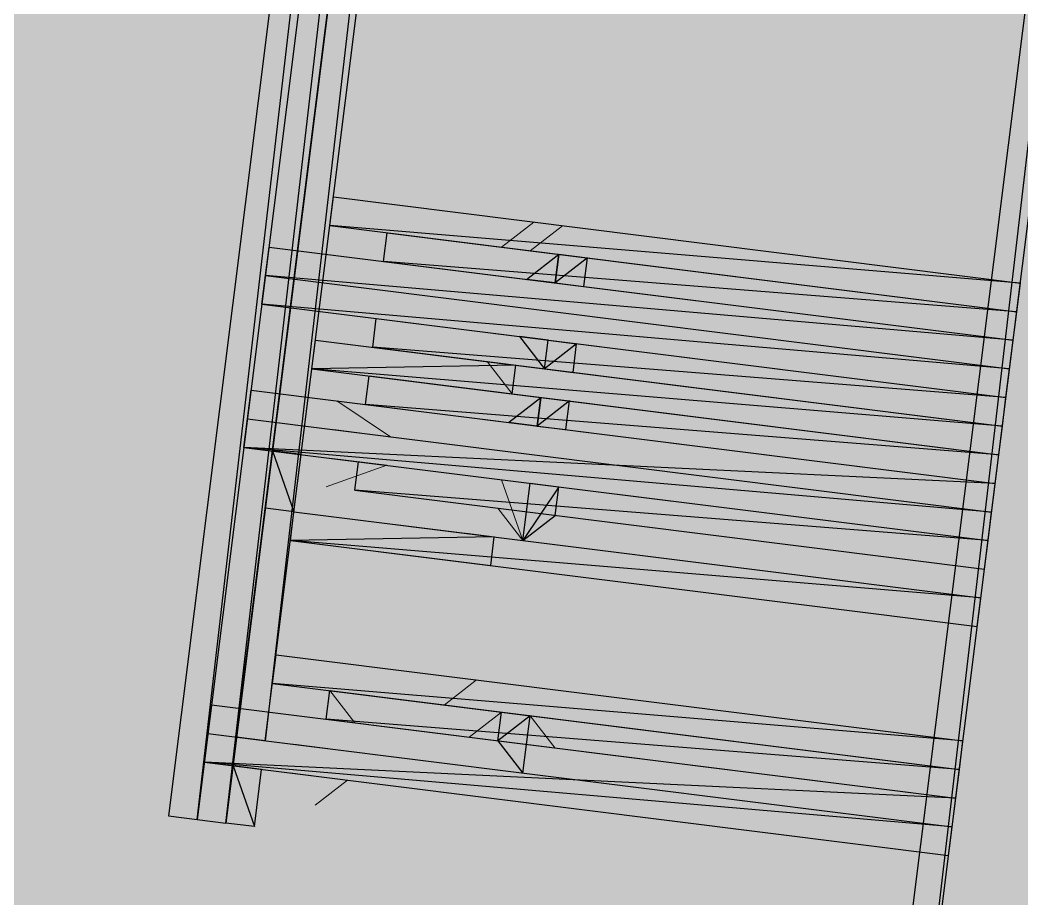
# Model space of a CAD drawing. Header units: metres. Extents: x -4 to 509425, y 7549 to 4732445.
# Drawn here: x 475991.0145 to 475991.3086, y 4719728.6574 to 4719728.9154 of the extents above; entities that cross this region are included whole.
import ezdxf

# ---------------------------------------------------------------- set-up
doc = ezdxf.new("R2010")
doc.units = ezdxf.units.M
doc.header["$LTSCALE"] = 0.01
doc.header["$MEASUREMENT"] = 0
doc.layers.get('0').update_dxf_attribs({"lineweight": 0})
doc.layers.add('_SUBESTACIÓN', color=1, linetype='Continuous')
doc.layers.add('SUBESTACION LA VID', color=253, linetype='Continuous')

# ---------------------------------------------------------------- blocks, each defined once
blk = doc.blocks.new('A$Cfff6051d')
at = {"layer": 'SUBESTACION LA VID', "transparency": 33554687}
h = blk.add_hatch(color=256, dxfattribs=at)
h.dxf.hatch_style = 2
edge = h.paths.add_edge_path()
edge.add_spline(control_points=[(475991.07806, 4719728.70489), (475991.07806, 4719728.70489), (475991.08646, 4719728.70384), (475991.08646, 4719728.70384), (475991.08646, 4719728.70384), (475991.18864, 4719729.58693), (475991.18864, 4719729.58693), (475991.18864, 4719729.58693), (475991.07806, 4719728.70489), (475991.07806, 4719728.70489)], knot_values=[0, 0, 0, 0, 1, 1, 1, 2, 2, 2, 3, 3, 3, 3], degree=3, periodic=0)
edge = h.paths.add_edge_path()
edge.add_spline(control_points=[(475991.08646, 4719728.70384), (475991.08646, 4719728.70384), (475991.18864, 4719729.58693), (475991.18864, 4719729.58693), (475991.18864, 4719729.58693), (475991.19704, 4719729.58588), (475991.19704, 4719729.58588), (475991.19704, 4719729.58588), (475991.08646, 4719728.70384), (475991.08646, 4719728.70384)], knot_values=[0, 0, 0, 0, 1, 1, 1, 2, 2, 2, 3, 3, 3, 3], degree=3, periodic=0)
h = blk.add_hatch(color=256, dxfattribs=at)
h.dxf.hatch_style = 2
edge = h.paths.add_edge_path()
edge.add_spline(control_points=[(475991.17919, 4719729.57958), (475991.17919, 4719729.57958), (475991.17079, 4719729.58063), (475991.17079, 4719729.58063), (475991.17079, 4719729.58063), (475991.0665, 4719728.68075), (475991.0665, 4719728.68075), (475991.0665, 4719728.68075), (475991.17919, 4719729.57958), (475991.17919, 4719729.57958)], knot_values=[0, 0, 0, 0, 1, 1, 1, 2, 2, 2, 3, 3, 3, 3], degree=3, periodic=0)
edge = h.paths.add_edge_path()
edge.add_spline(control_points=[(475991.17079, 4719729.58063), (475991.17079, 4719729.58063), (475991.0665, 4719728.68075), (475991.0665, 4719728.68075), (475991.0665, 4719728.68075), (475991.0581, 4719728.6818), (475991.0581, 4719728.6818), (475991.0581, 4719728.6818), (475991.17079, 4719729.58063), (475991.17079, 4719729.58063)], knot_values=[0, 0, 0, 0, 1, 1, 1, 2, 2, 2, 3, 3, 3, 3], degree=3, periodic=0)
h = blk.add_hatch(color=256, dxfattribs=at)
h.dxf.hatch_style = 2
edge = h.paths.add_edge_path()
edge.add_spline(control_points=[(475991.18759, 4719729.57853), (475991.18759, 4719729.57853), (475991.17919, 4719729.57958), (475991.17919, 4719729.57958), (475991.17919, 4719729.57958), (475991.0749, 4719728.67969), (475991.0749, 4719728.67969), (475991.0749, 4719728.67969), (475991.18759, 4719729.57853), (475991.18759, 4719729.57853)], knot_values=[0, 0, 0, 0, 1, 1, 1, 2, 2, 2, 3, 3, 3, 3], degree=3, periodic=0)
edge = h.paths.add_edge_path()
edge.add_spline(control_points=[(475991.17919, 4719729.57958), (475991.17919, 4719729.57958), (475991.0749, 4719728.67969), (475991.0749, 4719728.67969), (475991.0749, 4719728.67969), (475991.0665, 4719728.68075), (475991.0665, 4719728.68075), (475991.0665, 4719728.68075), (475991.17919, 4719729.57958), (475991.17919, 4719729.57958)], knot_values=[0, 0, 0, 0, 1, 1, 1, 2, 2, 2, 3, 3, 3, 3], degree=3, periodic=0)
h = blk.add_hatch(color=256, dxfattribs=at)
h.dxf.hatch_style = 2
edge = h.paths.add_edge_path()
edge.add_spline(control_points=[(475991.26177, 4719728.53681), (475991.26177, 4719728.53681), (475991.27017, 4719728.53576), (475991.27017, 4719728.53576), (475991.27017, 4719728.53576), (475991.39025, 4719729.56165), (475991.39025, 4719729.56165), (475991.39025, 4719729.56165), (475991.26177, 4719728.53681), (475991.26177, 4719728.53681)], knot_values=[0, 0, 0, 0, 1, 1, 1, 2, 2, 2, 3, 3, 3, 3], degree=3, periodic=0)
edge = h.paths.add_edge_path()
edge.add_spline(control_points=[(475991.27017, 4719728.53576), (475991.27017, 4719728.53576), (475991.39025, 4719729.56165), (475991.39025, 4719729.56165), (475991.39025, 4719729.56165), (475991.39865, 4719729.5606), (475991.39865, 4719729.5606), (475991.39865, 4719729.5606), (475991.27017, 4719728.53576), (475991.27017, 4719728.53576)], knot_values=[0, 0, 0, 0, 1, 1, 1, 2, 2, 2, 3, 3, 3, 3], degree=3, periodic=0)
h = blk.add_hatch(color=256, dxfattribs=at)
h.dxf.hatch_style = 2
edge = h.paths.add_edge_path()
edge.add_spline(control_points=[(475991.10647, 4719728.86345), (475991.10647, 4719728.86345), (475991.10542, 4719728.85505), (475991.10542, 4719728.85505), (475991.10542, 4719728.85505), (475991.30808, 4719728.83817), (475991.30808, 4719728.83817), (475991.30808, 4719728.83817), (475991.10647, 4719728.86345), (475991.10647, 4719728.86345)], knot_values=[0, 0, 0, 0, 1, 1, 1, 2, 2, 2, 3, 3, 3, 3], degree=3, periodic=0)
edge = h.paths.add_edge_path()
edge.add_spline(control_points=[(475991.10542, 4719728.85505), (475991.10542, 4719728.85505), (475991.30808, 4719728.83817), (475991.30808, 4719728.83817), (475991.30808, 4719728.83817), (475991.30703, 4719728.82977), (475991.30703, 4719728.82977), (475991.30703, 4719728.82977), (475991.10542, 4719728.85505), (475991.10542, 4719728.85505)], knot_values=[0, 0, 0, 0, 1, 1, 1, 2, 2, 2, 3, 3, 3, 3], degree=3, periodic=0)
h = blk.add_hatch(color=256, dxfattribs=at)
h.dxf.hatch_style = 2
edge = h.paths.add_edge_path()
edge.add_spline(control_points=[(475991.12222, 4719728.85294), (475991.12222, 4719728.85294), (475991.12117, 4719728.84454), (475991.12117, 4719728.84454), (475991.12117, 4719728.84454), (475991.30703, 4719728.82977), (475991.30703, 4719728.82977), (475991.30703, 4719728.82977), (475991.12222, 4719728.85294), (475991.12222, 4719728.85294)], knot_values=[0, 0, 0, 0, 1, 1, 1, 2, 2, 2, 3, 3, 3, 3], degree=3, periodic=0)
edge = h.paths.add_edge_path()
edge.add_spline(control_points=[(475991.12117, 4719728.84454), (475991.12117, 4719728.84454), (475991.30703, 4719728.82977), (475991.30703, 4719728.82977), (475991.30703, 4719728.82977), (475991.30597, 4719728.82137), (475991.30597, 4719728.82137), (475991.30597, 4719728.82137), (475991.12117, 4719728.84454), (475991.12117, 4719728.84454)], knot_values=[0, 0, 0, 0, 1, 1, 1, 2, 2, 2, 3, 3, 3, 3], degree=3, periodic=0)
h = blk.add_hatch(color=256, dxfattribs=at)
h.dxf.hatch_style = 2
edge = h.paths.add_edge_path()
edge.add_spline(control_points=[(475991.08757, 4719728.84875), (475991.08757, 4719728.84875), (475991.08651, 4719728.84035), (475991.08651, 4719728.84035), (475991.08651, 4719728.84035), (475991.30597, 4719728.82137), (475991.30597, 4719728.82137), (475991.30597, 4719728.82137), (475991.08757, 4719728.84875), (475991.08757, 4719728.84875)], knot_values=[0, 0, 0, 0, 1, 1, 1, 2, 2, 2, 3, 3, 3, 3], degree=3, periodic=0)
edge = h.paths.add_edge_path()
edge.add_spline(control_points=[(475991.08651, 4719728.84035), (475991.08651, 4719728.84035), (475991.30597, 4719728.82137), (475991.30597, 4719728.82137), (475991.30597, 4719728.82137), (475991.30492, 4719728.81297), (475991.30492, 4719728.81297), (475991.30492, 4719728.81297), (475991.08651, 4719728.84035), (475991.08651, 4719728.84035)], knot_values=[0, 0, 0, 0, 1, 1, 1, 2, 2, 2, 3, 3, 3, 3], degree=3, periodic=0)
h = blk.add_hatch(color=256, dxfattribs=at)
h.dxf.hatch_style = 2
h.paths.add_polyline_path([(475991.17262, 4719728.84662), (475991.17157, 4719728.83822), (475991.16317, 4719728.83927)])
h = blk.add_hatch(color=256, dxfattribs=at)
h.dxf.hatch_style = 2
edge = h.paths.add_edge_path()
edge.add_spline(control_points=[(475991.08651, 4719728.84035), (475991.08651, 4719728.84035), (475991.08546, 4719728.83195), (475991.08546, 4719728.83195), (475991.08546, 4719728.83195), (475991.30492, 4719728.81297), (475991.30492, 4719728.81297), (475991.30492, 4719728.81297), (475991.08651, 4719728.84035), (475991.08651, 4719728.84035)], knot_values=[0, 0, 0, 0, 1, 1, 1, 2, 2, 2, 3, 3, 3, 3], degree=3, periodic=0)
edge = h.paths.add_edge_path()
edge.add_spline(control_points=[(475991.08546, 4719728.83195), (475991.08546, 4719728.83195), (475991.30492, 4719728.81297), (475991.30492, 4719728.81297), (475991.30492, 4719728.81297), (475991.30387, 4719728.80457), (475991.30387, 4719728.80457), (475991.30387, 4719728.80457), (475991.08546, 4719728.83195), (475991.08546, 4719728.83195)], knot_values=[0, 0, 0, 0, 1, 1, 1, 2, 2, 2, 3, 3, 3, 3], degree=3, periodic=0)
h = blk.add_hatch(color=256, dxfattribs=at)
h.dxf.hatch_style = 2
edge = h.paths.add_edge_path()
edge.add_spline(control_points=[(475991.11906, 4719728.82774), (475991.11906, 4719728.82774), (475991.11801, 4719728.81934), (475991.11801, 4719728.81934), (475991.11801, 4719728.81934), (475991.30387, 4719728.80457), (475991.30387, 4719728.80457), (475991.30387, 4719728.80457), (475991.11906, 4719728.82774), (475991.11906, 4719728.82774)], knot_values=[0, 0, 0, 0, 1, 1, 1, 2, 2, 2, 3, 3, 3, 3], degree=3, periodic=0)
edge = h.paths.add_edge_path()
edge.add_spline(control_points=[(475991.11801, 4719728.81934), (475991.11801, 4719728.81934), (475991.30387, 4719728.80457), (475991.30387, 4719728.80457), (475991.30387, 4719728.80457), (475991.30282, 4719728.79617), (475991.30282, 4719728.79617), (475991.30282, 4719728.79617), (475991.11801, 4719728.81934), (475991.11801, 4719728.81934)], knot_values=[0, 0, 0, 0, 1, 1, 1, 2, 2, 2, 3, 3, 3, 3], degree=3, periodic=0)
h = blk.add_hatch(color=256, dxfattribs=at)
h.dxf.hatch_style = 2
edge = h.paths.add_edge_path()
edge.add_spline(control_points=[(475991.10121, 4719728.82145), (475991.10121, 4719728.82145), (475991.10015, 4719728.81305), (475991.10015, 4719728.81305), (475991.10015, 4719728.81305), (475991.30282, 4719728.79617), (475991.30282, 4719728.79617), (475991.30282, 4719728.79617), (475991.10121, 4719728.82145), (475991.10121, 4719728.82145)], knot_values=[0, 0, 0, 0, 1, 1, 1, 2, 2, 2, 3, 3, 3, 3], degree=3, periodic=0)
edge = h.paths.add_edge_path()
edge.add_spline(control_points=[(475991.10015, 4719728.81305), (475991.10015, 4719728.81305), (475991.30282, 4719728.79617), (475991.30282, 4719728.79617), (475991.30282, 4719728.79617), (475991.30176, 4719728.78777), (475991.30176, 4719728.78777), (475991.30176, 4719728.78777), (475991.10015, 4719728.81305), (475991.10015, 4719728.81305)], knot_values=[0, 0, 0, 0, 1, 1, 1, 2, 2, 2, 3, 3, 3, 3], degree=3, periodic=0)
h = blk.add_hatch(color=256, dxfattribs=at)
h.dxf.hatch_style = 2
edge = h.paths.add_edge_path()
edge.add_spline(control_points=[(475991.11695, 4719728.81094), (475991.11695, 4719728.81094), (475991.1159, 4719728.80254), (475991.1159, 4719728.80254), (475991.1159, 4719728.80254), (475991.30176, 4719728.78777), (475991.30176, 4719728.78777), (475991.30176, 4719728.78777), (475991.11695, 4719728.81094), (475991.11695, 4719728.81094)], knot_values=[0, 0, 0, 0, 1, 1, 1, 2, 2, 2, 3, 3, 3, 3], degree=3, periodic=0)
edge = h.paths.add_edge_path()
edge.add_spline(control_points=[(475991.1159, 4719728.80254), (475991.1159, 4719728.80254), (475991.30176, 4719728.78777), (475991.30176, 4719728.78777), (475991.30176, 4719728.78777), (475991.30071, 4719728.77937), (475991.30071, 4719728.77937), (475991.30071, 4719728.77937), (475991.1159, 4719728.80254), (475991.1159, 4719728.80254)], knot_values=[0, 0, 0, 0, 1, 1, 1, 2, 2, 2, 3, 3, 3, 3], degree=3, periodic=0)
h = blk.add_hatch(color=256, dxfattribs=at)
h.dxf.hatch_style = 2
edge = h.paths.add_edge_path()
edge.add_spline(control_points=[(475991.0823, 4719728.80675), (475991.0823, 4719728.80675), (475991.08019, 4719728.78995), (475991.08019, 4719728.78995), (475991.08019, 4719728.78995), (475991.30071, 4719728.77937), (475991.30071, 4719728.77937), (475991.30071, 4719728.77937), (475991.0823, 4719728.80675), (475991.0823, 4719728.80675)], knot_values=[0, 0, 0, 0, 1, 1, 1, 2, 2, 2, 3, 3, 3, 3], degree=3, periodic=0)
edge = h.paths.add_edge_path()
edge.add_spline(control_points=[(475991.08019, 4719728.78995), (475991.08019, 4719728.78995), (475991.30071, 4719728.77937), (475991.30071, 4719728.77937), (475991.30071, 4719728.77937), (475991.2986, 4719728.76257), (475991.2986, 4719728.76257), (475991.2986, 4719728.76257), (475991.08019, 4719728.78995), (475991.08019, 4719728.78995)], knot_values=[0, 0, 0, 0, 1, 1, 1, 2, 2, 2, 3, 3, 3, 3], degree=3, periodic=0)
h = blk.add_hatch(color=256, dxfattribs=at)
h.dxf.hatch_style = 2
h.paths.add_polyline_path([(475991.16735, 4719728.80462), (475991.1663, 4719728.79622), (475991.1579, 4719728.79727)])
h = blk.add_hatch(color=256, dxfattribs=at)
h.dxf.hatch_style = 2
edge = h.paths.add_edge_path()
edge.add_spline(control_points=[(475991.08125, 4719728.79835), (475991.08125, 4719728.79835), (475991.08019, 4719728.78995), (475991.08019, 4719728.78995), (475991.08019, 4719728.78995), (475991.29966, 4719728.77097), (475991.29966, 4719728.77097), (475991.29966, 4719728.77097), (475991.08125, 4719728.79835), (475991.08125, 4719728.79835)], knot_values=[0, 0, 0, 0, 1, 1, 1, 2, 2, 2, 3, 3, 3, 3], degree=3, periodic=0)
edge = h.paths.add_edge_path()
edge.add_spline(control_points=[(475991.08019, 4719728.78995), (475991.08019, 4719728.78995), (475991.29966, 4719728.77097), (475991.29966, 4719728.77097), (475991.29966, 4719728.77097), (475991.2986, 4719728.76257), (475991.2986, 4719728.76257), (475991.2986, 4719728.76257), (475991.08019, 4719728.78995), (475991.08019, 4719728.78995)], knot_values=[0, 0, 0, 0, 1, 1, 1, 2, 2, 2, 3, 3, 3, 3], degree=3, periodic=0)
h = blk.add_hatch(color=256, dxfattribs=at)
h.dxf.hatch_style = 2
edge = h.paths.add_edge_path()
edge.add_spline(control_points=[(475991.11379, 4719728.78574), (475991.11379, 4719728.78574), (475991.11274, 4719728.77734), (475991.11274, 4719728.77734), (475991.11274, 4719728.77734), (475991.2986, 4719728.76257), (475991.2986, 4719728.76257), (475991.2986, 4719728.76257), (475991.11379, 4719728.78574), (475991.11379, 4719728.78574)], knot_values=[0, 0, 0, 0, 1, 1, 1, 2, 2, 2, 3, 3, 3, 3], degree=3, periodic=0)
edge = h.paths.add_edge_path()
edge.add_spline(control_points=[(475991.11274, 4719728.77734), (475991.11274, 4719728.77734), (475991.2986, 4719728.76257), (475991.2986, 4719728.76257), (475991.2986, 4719728.76257), (475991.29755, 4719728.75417), (475991.29755, 4719728.75417), (475991.29755, 4719728.75417), (475991.11274, 4719728.77734), (475991.11274, 4719728.77734)], knot_values=[0, 0, 0, 0, 1, 1, 1, 2, 2, 2, 3, 3, 3, 3], degree=3, periodic=0)
h = blk.add_hatch(color=256, dxfattribs=at)
h.dxf.hatch_style = 2
edge = h.paths.add_edge_path()
edge.add_spline(control_points=[(475991.09489, 4719728.77104), (475991.09489, 4719728.77104), (475991.09384, 4719728.76264), (475991.09384, 4719728.76264), (475991.09384, 4719728.76264), (475991.2965, 4719728.74577), (475991.2965, 4719728.74577), (475991.2965, 4719728.74577), (475991.09489, 4719728.77104), (475991.09489, 4719728.77104)], knot_values=[0, 0, 0, 0, 1, 1, 1, 2, 2, 2, 3, 3, 3, 3], degree=3, periodic=0)
edge = h.paths.add_edge_path()
edge.add_spline(control_points=[(475991.09384, 4719728.76264), (475991.09384, 4719728.76264), (475991.2965, 4719728.74577), (475991.2965, 4719728.74577), (475991.2965, 4719728.74577), (475991.29544, 4719728.73737), (475991.29544, 4719728.73737), (475991.29544, 4719728.73737), (475991.09384, 4719728.76264), (475991.09384, 4719728.76264)], knot_values=[0, 0, 0, 0, 1, 1, 1, 2, 2, 2, 3, 3, 3, 3], degree=3, periodic=0)
h = blk.add_hatch(color=256, dxfattribs=at)
h.dxf.hatch_style = 2
edge = h.paths.add_edge_path()
edge.add_spline(control_points=[(475991.08962, 4719728.72904), (475991.08962, 4719728.72904), (475991.08857, 4719728.72064), (475991.08857, 4719728.72064), (475991.08857, 4719728.72064), (475991.29123, 4719728.70377), (475991.29123, 4719728.70377), (475991.29123, 4719728.70377), (475991.08962, 4719728.72904), (475991.08962, 4719728.72904)], knot_values=[0, 0, 0, 0, 1, 1, 1, 2, 2, 2, 3, 3, 3, 3], degree=3, periodic=0)
edge = h.paths.add_edge_path()
edge.add_spline(control_points=[(475991.08857, 4719728.72064), (475991.08857, 4719728.72064), (475991.29123, 4719728.70377), (475991.29123, 4719728.70377), (475991.29123, 4719728.70377), (475991.29018, 4719728.69537), (475991.29018, 4719728.69537), (475991.29018, 4719728.69537), (475991.08857, 4719728.72064), (475991.08857, 4719728.72064)], knot_values=[0, 0, 0, 0, 1, 1, 1, 2, 2, 2, 3, 3, 3, 3], degree=3, periodic=0)
h = blk.add_hatch(color=256, dxfattribs=at)
h.dxf.hatch_style = 2
edge = h.paths.add_edge_path()
edge.add_spline(control_points=[(475991.10537, 4719728.71854), (475991.10537, 4719728.71854), (475991.10432, 4719728.71014), (475991.10432, 4719728.71014), (475991.10432, 4719728.71014), (475991.29018, 4719728.69537), (475991.29018, 4719728.69537), (475991.29018, 4719728.69537), (475991.10537, 4719728.71854), (475991.10537, 4719728.71854)], knot_values=[0, 0, 0, 0, 1, 1, 1, 2, 2, 2, 3, 3, 3, 3], degree=3, periodic=0)
edge = h.paths.add_edge_path()
edge.add_spline(control_points=[(475991.10432, 4719728.71014), (475991.10432, 4719728.71014), (475991.29018, 4719728.69537), (475991.29018, 4719728.69537), (475991.29018, 4719728.69537), (475991.28912, 4719728.68697), (475991.28912, 4719728.68697), (475991.28912, 4719728.68697), (475991.10432, 4719728.71014), (475991.10432, 4719728.71014)], knot_values=[0, 0, 0, 0, 1, 1, 1, 2, 2, 2, 3, 3, 3, 3], degree=3, periodic=0)
h = blk.add_hatch(color=256, dxfattribs=at)
h.dxf.hatch_style = 2
edge = h.paths.add_edge_path()
edge.add_spline(control_points=[(475991.07072, 4719728.71435), (475991.07072, 4719728.71435), (475991.06861, 4719728.69755), (475991.06861, 4719728.69755), (475991.06861, 4719728.69755), (475991.28912, 4719728.68697), (475991.28912, 4719728.68697), (475991.28912, 4719728.68697), (475991.07072, 4719728.71435), (475991.07072, 4719728.71435)], knot_values=[0, 0, 0, 0, 1, 1, 1, 2, 2, 2, 3, 3, 3, 3], degree=3, periodic=0)
edge = h.paths.add_edge_path()
edge.add_spline(control_points=[(475991.06861, 4719728.69755), (475991.06861, 4719728.69755), (475991.28912, 4719728.68697), (475991.28912, 4719728.68697), (475991.28912, 4719728.68697), (475991.28702, 4719728.67017), (475991.28702, 4719728.67017), (475991.28702, 4719728.67017), (475991.06861, 4719728.69755), (475991.06861, 4719728.69755)], knot_values=[0, 0, 0, 0, 1, 1, 1, 2, 2, 2, 3, 3, 3, 3], degree=3, periodic=0)
h = blk.add_hatch(color=256, dxfattribs=at)
h.dxf.hatch_style = 2
edge = h.paths.add_edge_path()
edge.add_spline(control_points=[(475991.06966, 4719728.70595), (475991.06966, 4719728.70595), (475991.06861, 4719728.69755), (475991.06861, 4719728.69755), (475991.06861, 4719728.69755), (475991.28807, 4719728.67857), (475991.28807, 4719728.67857), (475991.28807, 4719728.67857), (475991.06966, 4719728.70595), (475991.06966, 4719728.70595)], knot_values=[0, 0, 0, 0, 1, 1, 1, 2, 2, 2, 3, 3, 3, 3], degree=3, periodic=0)
edge = h.paths.add_edge_path()
edge.add_spline(control_points=[(475991.06861, 4719728.69755), (475991.06861, 4719728.69755), (475991.28807, 4719728.67857), (475991.28807, 4719728.67857), (475991.28807, 4719728.67857), (475991.28702, 4719728.67017), (475991.28702, 4719728.67017), (475991.28702, 4719728.67017), (475991.06861, 4719728.69755), (475991.06861, 4719728.69755)], knot_values=[0, 0, 0, 0, 1, 1, 1, 2, 2, 2, 3, 3, 3, 3], degree=3, periodic=0)
at = {"layer": 'SUBESTACION LA VID', "lineweight": 0}
for p, q in [((475991.16527, 4719728.85608), (475991.15582, 4719728.84873)), ((475991.17367, 4719728.85502), (475991.16422, 4719728.84768)), ((475991.18102, 4719728.84557), (475991.17997, 4719728.83717)), ((475991.12851, 4719728.83509), (475991.11171, 4719728.83719)), ((475991.12746, 4719728.82669), (475991.11066, 4719728.82879)), ((475991.17786, 4719728.82037), (475991.17681, 4719728.81197)), ((475991.15161, 4719728.81513), (475991.15895, 4719728.80567)), ((475991.16001, 4719728.81407), (475991.15895, 4719728.80567)), ((475991.16001, 4719728.81407), (475991.16841, 4719728.81302)), ((475991.1579, 4719728.79727), (475991.16735, 4719728.80462)), ((475991.17575, 4719728.80357), (475991.1747, 4719728.79517)), ((475991.1243, 4719728.80149), (475991.1159, 4719728.80254)), ((475991.11274, 4719728.77734), (475991.11379, 4719728.78574)), ((475991.17154, 4719728.76997), (475991.17259, 4719728.77837)), ((475991.14529, 4719728.76472), (475991.15369, 4719728.76367)), ((475991.14842, 4719728.72167), (475991.13897, 4719728.71432)), ((475991.17152, 4719728.70171), (475991.16417, 4719728.71116)), ((475991.09486, 4719728.70279), (475991.11166, 4719728.70068))]:
    blk.add_line(p, q, dxfattribs=at)
at = {"layer": 'SUBESTACION LA VID'}
for points in [[(475991.17262, 4719728.84662), (475991.17157, 4719728.83822), (475991.16317, 4719728.83927)], [(475991.16735, 4719728.80462), (475991.1663, 4719728.79622), (475991.1579, 4719728.79727)]]:
    blk.add_lwpolyline(points, close=True, dxfattribs=at)
at = {"layer": 'SUBESTACION LA VID', "lineweight": 0}
for points in [[(475991.17262, 4719728.84662), (475991.17157, 4719728.83822), (475991.16317, 4719728.83927)], [(475991.16735, 4719728.80462), (475991.1663, 4719728.79622), (475991.1579, 4719728.79727)]]:
    blk.add_lwpolyline(points, close=True, dxfattribs=at)
for points in [[(475991.10645, 4719728.79519), (475991.12325, 4719728.79308), (475991.1075, 4719728.80359)], [(475991.10539, 4719728.78679), (475991.12219, 4719728.78468), (475991.10434, 4719728.77839)], [(475991.15474, 4719728.77207), (475991.16209, 4719728.76262), (475991.15579, 4719728.78047)], [(475991.09592, 4719728.71119), (475991.11272, 4719728.70908), (475991.10537, 4719728.71854)], [(475991.14737, 4719728.71327), (475991.15577, 4719728.71222), (475991.14632, 4719728.70487)], [(475991.11061, 4719728.69228), (475991.09381, 4719728.69439), (475991.11061, 4719728.69228), (475991.10116, 4719728.68493)]]:
    blk.add_lwpolyline(points, dxfattribs=at)
at = {"layer": 'SUBESTACION LA VID'}
for points in [[(475991.07806, 4719728.70489), (475991.07806, 4719728.70489), (475991.08646, 4719728.70384), (475991.08646, 4719728.70384), (475991.08646, 4719728.70384), (475991.18864, 4719729.58693), (475991.18864, 4719729.58693), (475991.18864, 4719729.58693), (475991.07806, 4719728.70489), (475991.07806, 4719728.70489)], [(475991.08646, 4719728.70384), (475991.08646, 4719728.70384), (475991.18864, 4719729.58693), (475991.18864, 4719729.58693), (475991.18864, 4719729.58693), (475991.19704, 4719729.58588), (475991.19704, 4719729.58588), (475991.19704, 4719729.58588), (475991.08646, 4719728.70384), (475991.08646, 4719728.70384)], [(475991.17079, 4719729.58063), (475991.17079, 4719729.58063), (475991.0665, 4719728.68075), (475991.0665, 4719728.68075), (475991.0665, 4719728.68075), (475991.0581, 4719728.6818), (475991.0581, 4719728.6818), (475991.0581, 4719728.6818), (475991.17079, 4719729.58063), (475991.17079, 4719729.58063)], [(475991.17919, 4719729.57958), (475991.17919, 4719729.57958), (475991.17079, 4719729.58063), (475991.17079, 4719729.58063), (475991.17079, 4719729.58063), (475991.0665, 4719728.68075), (475991.0665, 4719728.68075), (475991.0665, 4719728.68075), (475991.17919, 4719729.57958), (475991.17919, 4719729.57958)], [(475991.17919, 4719729.57958), (475991.17919, 4719729.57958), (475991.0749, 4719728.67969), (475991.0749, 4719728.67969), (475991.0749, 4719728.67969), (475991.0665, 4719728.68075), (475991.0665, 4719728.68075), (475991.0665, 4719728.68075), (475991.17919, 4719729.57958), (475991.17919, 4719729.57958)], [(475991.18759, 4719729.57853), (475991.18759, 4719729.57853), (475991.17919, 4719729.57958), (475991.17919, 4719729.57958), (475991.17919, 4719729.57958), (475991.0749, 4719728.67969), (475991.0749, 4719728.67969), (475991.0749, 4719728.67969), (475991.18759, 4719729.57853), (475991.18759, 4719729.57853)], [(475991.26177, 4719728.53681), (475991.26177, 4719728.53681), (475991.27017, 4719728.53576), (475991.27017, 4719728.53576), (475991.27017, 4719728.53576), (475991.39025, 4719729.56165), (475991.39025, 4719729.56165), (475991.39025, 4719729.56165), (475991.26177, 4719728.53681), (475991.26177, 4719728.53681)], [(475991.27017, 4719728.53576), (475991.27017, 4719728.53576), (475991.39025, 4719729.56165), (475991.39025, 4719729.56165), (475991.39025, 4719729.56165), (475991.39865, 4719729.5606), (475991.39865, 4719729.5606), (475991.39865, 4719729.5606), (475991.27017, 4719728.53576), (475991.27017, 4719728.53576)], [(475991.10647, 4719728.86345), (475991.10647, 4719728.86345), (475991.10542, 4719728.85505), (475991.10542, 4719728.85505), (475991.10542, 4719728.85505), (475991.30808, 4719728.83817), (475991.30808, 4719728.83817), (475991.30808, 4719728.83817), (475991.10647, 4719728.86345), (475991.10647, 4719728.86345)], [(475991.10542, 4719728.85505), (475991.10542, 4719728.85505), (475991.30808, 4719728.83817), (475991.30808, 4719728.83817), (475991.30808, 4719728.83817), (475991.30703, 4719728.82977), (475991.30703, 4719728.82977), (475991.30703, 4719728.82977), (475991.10542, 4719728.85505), (475991.10542, 4719728.85505)], [(475991.12222, 4719728.85294), (475991.12222, 4719728.85294), (475991.12117, 4719728.84454), (475991.12117, 4719728.84454), (475991.12117, 4719728.84454), (475991.30703, 4719728.82977), (475991.30703, 4719728.82977), (475991.30703, 4719728.82977), (475991.12222, 4719728.85294), (475991.12222, 4719728.85294)], [(475991.08757, 4719728.84875), (475991.08757, 4719728.84875), (475991.08651, 4719728.84035), (475991.08651, 4719728.84035), (475991.08651, 4719728.84035), (475991.30597, 4719728.82137), (475991.30597, 4719728.82137), (475991.30597, 4719728.82137), (475991.08757, 4719728.84875), (475991.08757, 4719728.84875)], [(475991.12117, 4719728.84454), (475991.12117, 4719728.84454), (475991.30703, 4719728.82977), (475991.30703, 4719728.82977), (475991.30703, 4719728.82977), (475991.30597, 4719728.82137), (475991.30597, 4719728.82137), (475991.30597, 4719728.82137), (475991.12117, 4719728.84454), (475991.12117, 4719728.84454)], [(475991.17262, 4719728.84662), (475991.17262, 4719728.84662), (475991.17157, 4719728.83822), (475991.17157, 4719728.83822), (475991.17157, 4719728.83822), (475991.18102, 4719728.84557), (475991.18102, 4719728.84557), (475991.18102, 4719728.84557), (475991.17262, 4719728.84662), (475991.17262, 4719728.84662)], [(475991.17157, 4719728.83822), (475991.17157, 4719728.83822), (475991.18102, 4719728.84557), (475991.18102, 4719728.84557), (475991.18102, 4719728.84557), (475991.17997, 4719728.83717), (475991.17997, 4719728.83717), (475991.17997, 4719728.83717), (475991.17157, 4719728.83822), (475991.17157, 4719728.83822)], [(475991.08651, 4719728.84035), (475991.08651, 4719728.84035), (475991.08546, 4719728.83195), (475991.08546, 4719728.83195), (475991.08546, 4719728.83195), (475991.30492, 4719728.81297), (475991.30492, 4719728.81297), (475991.30492, 4719728.81297), (475991.08651, 4719728.84035), (475991.08651, 4719728.84035)], [(475991.08651, 4719728.84035), (475991.08651, 4719728.84035), (475991.30597, 4719728.82137), (475991.30597, 4719728.82137), (475991.30597, 4719728.82137), (475991.30492, 4719728.81297), (475991.30492, 4719728.81297), (475991.30492, 4719728.81297), (475991.08651, 4719728.84035), (475991.08651, 4719728.84035)], [(475991.08546, 4719728.83195), (475991.08546, 4719728.83195), (475991.30492, 4719728.81297), (475991.30492, 4719728.81297), (475991.30492, 4719728.81297), (475991.30387, 4719728.80457), (475991.30387, 4719728.80457), (475991.30387, 4719728.80457), (475991.08546, 4719728.83195), (475991.08546, 4719728.83195)], [(475991.11906, 4719728.82774), (475991.11906, 4719728.82774), (475991.11801, 4719728.81934), (475991.11801, 4719728.81934), (475991.11801, 4719728.81934), (475991.30387, 4719728.80457), (475991.30387, 4719728.80457), (475991.30387, 4719728.80457), (475991.11906, 4719728.82774), (475991.11906, 4719728.82774)], [(475991.10121, 4719728.82145), (475991.10121, 4719728.82145), (475991.10015, 4719728.81305), (475991.10015, 4719728.81305), (475991.10015, 4719728.81305), (475991.30282, 4719728.79617), (475991.30282, 4719728.79617), (475991.30282, 4719728.79617), (475991.10121, 4719728.82145), (475991.10121, 4719728.82145)], [(475991.10121, 4719728.82145), (475991.10121, 4719728.82145), (475991.10015, 4719728.81305), (475991.10015, 4719728.81305), (475991.10015, 4719728.81305), (475991.16001, 4719728.81407), (475991.16001, 4719728.81407), (475991.16001, 4719728.81407), (475991.10121, 4719728.82145), (475991.10121, 4719728.82145)], [(475991.16106, 4719728.82247), (475991.16106, 4719728.82247), (475991.16946, 4719728.82142), (475991.16946, 4719728.82142), (475991.16946, 4719728.82142), (475991.16841, 4719728.81302), (475991.16841, 4719728.81302), (475991.16841, 4719728.81302), (475991.16106, 4719728.82247), (475991.16106, 4719728.82247)], [(475991.16946, 4719728.82142), (475991.16946, 4719728.82142), (475991.16841, 4719728.81302), (475991.16841, 4719728.81302), (475991.16841, 4719728.81302), (475991.17786, 4719728.82037), (475991.17786, 4719728.82037), (475991.17786, 4719728.82037), (475991.16946, 4719728.82142), (475991.16946, 4719728.82142)], [(475991.11801, 4719728.81934), (475991.11801, 4719728.81934), (475991.30387, 4719728.80457), (475991.30387, 4719728.80457), (475991.30387, 4719728.80457), (475991.30282, 4719728.79617), (475991.30282, 4719728.79617), (475991.30282, 4719728.79617), (475991.11801, 4719728.81934), (475991.11801, 4719728.81934)], [(475991.16841, 4719728.81302), (475991.16841, 4719728.81302), (475991.17786, 4719728.82037), (475991.17786, 4719728.82037), (475991.17786, 4719728.82037), (475991.17681, 4719728.81197), (475991.17681, 4719728.81197), (475991.17681, 4719728.81197), (475991.16841, 4719728.81302), (475991.16841, 4719728.81302)], [(475991.10015, 4719728.81305), (475991.10015, 4719728.81305), (475991.16001, 4719728.81407), (475991.16001, 4719728.81407), (475991.16001, 4719728.81407), (475991.15895, 4719728.80567), (475991.15895, 4719728.80567), (475991.15895, 4719728.80567), (475991.10015, 4719728.81305), (475991.10015, 4719728.81305)], [(475991.10015, 4719728.81305), (475991.10015, 4719728.81305), (475991.30282, 4719728.79617), (475991.30282, 4719728.79617), (475991.30282, 4719728.79617), (475991.30176, 4719728.78777), (475991.30176, 4719728.78777), (475991.30176, 4719728.78777), (475991.10015, 4719728.81305), (475991.10015, 4719728.81305)], [(475991.11695, 4719728.81094), (475991.11695, 4719728.81094), (475991.1159, 4719728.80254), (475991.1159, 4719728.80254), (475991.1159, 4719728.80254), (475991.30176, 4719728.78777), (475991.30176, 4719728.78777), (475991.30176, 4719728.78777), (475991.11695, 4719728.81094), (475991.11695, 4719728.81094)], [(475991.0823, 4719728.80675), (475991.0823, 4719728.80675), (475991.08019, 4719728.78995), (475991.08019, 4719728.78995), (475991.08019, 4719728.78995), (475991.30071, 4719728.77937), (475991.30071, 4719728.77937), (475991.30071, 4719728.77937), (475991.0823, 4719728.80675), (475991.0823, 4719728.80675)], [(475991.16735, 4719728.80462), (475991.16735, 4719728.80462), (475991.1663, 4719728.79622), (475991.1663, 4719728.79622), (475991.1663, 4719728.79622), (475991.17575, 4719728.80357), (475991.17575, 4719728.80357), (475991.17575, 4719728.80357), (475991.16735, 4719728.80462), (475991.16735, 4719728.80462)], [(475991.1663, 4719728.79622), (475991.1663, 4719728.79622), (475991.17575, 4719728.80357), (475991.17575, 4719728.80357), (475991.17575, 4719728.80357), (475991.1747, 4719728.79517), (475991.1747, 4719728.79517), (475991.1747, 4719728.79517), (475991.1663, 4719728.79622), (475991.1663, 4719728.79622)], [(475991.1159, 4719728.80254), (475991.1159, 4719728.80254), (475991.30176, 4719728.78777), (475991.30176, 4719728.78777), (475991.30176, 4719728.78777), (475991.30071, 4719728.77937), (475991.30071, 4719728.77937), (475991.30071, 4719728.77937), (475991.1159, 4719728.80254), (475991.1159, 4719728.80254)], [(475991.08125, 4719728.79835), (475991.08125, 4719728.79835), (475991.08019, 4719728.78995), (475991.08019, 4719728.78995), (475991.08019, 4719728.78995), (475991.29966, 4719728.77097), (475991.29966, 4719728.77097), (475991.29966, 4719728.77097), (475991.08125, 4719728.79835), (475991.08125, 4719728.79835)], [(475991.08019, 4719728.78995), (475991.08019, 4719728.78995), (475991.30071, 4719728.77937), (475991.30071, 4719728.77937), (475991.30071, 4719728.77937), (475991.2986, 4719728.76257), (475991.2986, 4719728.76257), (475991.2986, 4719728.76257), (475991.08019, 4719728.78995), (475991.08019, 4719728.78995)], [(475991.08019, 4719728.78995), (475991.08019, 4719728.78995), (475991.29966, 4719728.77097), (475991.29966, 4719728.77097), (475991.29966, 4719728.77097), (475991.2986, 4719728.76257), (475991.2986, 4719728.76257), (475991.2986, 4719728.76257), (475991.08019, 4719728.78995), (475991.08019, 4719728.78995)], [(475991.08649, 4719728.7721), (475991.08649, 4719728.7721), (475991.09489, 4719728.77104), (475991.09489, 4719728.77104), (475991.09489, 4719728.77104), (475991.08859, 4719728.7889), (475991.08859, 4719728.7889), (475991.08859, 4719728.7889), (475991.08649, 4719728.7721), (475991.08649, 4719728.7721)], [(475991.09489, 4719728.77104), (475991.09489, 4719728.77104), (475991.08859, 4719728.7889), (475991.08859, 4719728.7889), (475991.08859, 4719728.7889), (475991.09699, 4719728.78784), (475991.09699, 4719728.78784), (475991.09699, 4719728.78784), (475991.09489, 4719728.77104), (475991.09489, 4719728.77104)], [(475991.11379, 4719728.78574), (475991.11379, 4719728.78574), (475991.11274, 4719728.77734), (475991.11274, 4719728.77734), (475991.11274, 4719728.77734), (475991.2986, 4719728.76257), (475991.2986, 4719728.76257), (475991.2986, 4719728.76257), (475991.11379, 4719728.78574), (475991.11379, 4719728.78574)], [(475991.16419, 4719728.77942), (475991.16419, 4719728.77942), (475991.16209, 4719728.76262), (475991.16209, 4719728.76262), (475991.16209, 4719728.76262), (475991.17259, 4719728.77837), (475991.17259, 4719728.77837), (475991.17259, 4719728.77837), (475991.16419, 4719728.77942), (475991.16419, 4719728.77942)], [(475991.11274, 4719728.77734), (475991.11274, 4719728.77734), (475991.2986, 4719728.76257), (475991.2986, 4719728.76257), (475991.2986, 4719728.76257), (475991.29755, 4719728.75417), (475991.29755, 4719728.75417), (475991.29755, 4719728.75417), (475991.11274, 4719728.77734), (475991.11274, 4719728.77734)], [(475991.16209, 4719728.76262), (475991.16209, 4719728.76262), (475991.17259, 4719728.77837), (475991.17259, 4719728.77837), (475991.17259, 4719728.77837), (475991.17154, 4719728.76997), (475991.17154, 4719728.76997), (475991.17154, 4719728.76997), (475991.16209, 4719728.76262), (475991.16209, 4719728.76262)], [(475991.09489, 4719728.77104), (475991.09489, 4719728.77104), (475991.09384, 4719728.76264), (475991.09384, 4719728.76264), (475991.09384, 4719728.76264), (475991.2965, 4719728.74577), (475991.2965, 4719728.74577), (475991.2965, 4719728.74577), (475991.09489, 4719728.77104), (475991.09489, 4719728.77104)], [(475991.09489, 4719728.77104), (475991.09489, 4719728.77104), (475991.09384, 4719728.76264), (475991.09384, 4719728.76264), (475991.09384, 4719728.76264), (475991.15369, 4719728.76367), (475991.15369, 4719728.76367), (475991.15369, 4719728.76367), (475991.09489, 4719728.77104), (475991.09489, 4719728.77104)], [(475991.09384, 4719728.76264), (475991.09384, 4719728.76264), (475991.15369, 4719728.76367), (475991.15369, 4719728.76367), (475991.15369, 4719728.76367), (475991.15264, 4719728.75527), (475991.15264, 4719728.75527), (475991.15264, 4719728.75527), (475991.09384, 4719728.76264), (475991.09384, 4719728.76264)], [(475991.09384, 4719728.76264), (475991.09384, 4719728.76264), (475991.2965, 4719728.74577), (475991.2965, 4719728.74577), (475991.2965, 4719728.74577), (475991.29544, 4719728.73737), (475991.29544, 4719728.73737), (475991.29544, 4719728.73737), (475991.09384, 4719728.76264), (475991.09384, 4719728.76264)], [(475991.08962, 4719728.72904), (475991.08962, 4719728.72904), (475991.08857, 4719728.72064), (475991.08857, 4719728.72064), (475991.08857, 4719728.72064), (475991.29123, 4719728.70377), (475991.29123, 4719728.70377), (475991.29123, 4719728.70377), (475991.08962, 4719728.72904), (475991.08962, 4719728.72904)], [(475991.08857, 4719728.72064), (475991.08857, 4719728.72064), (475991.29123, 4719728.70377), (475991.29123, 4719728.70377), (475991.29123, 4719728.70377), (475991.29018, 4719728.69537), (475991.29018, 4719728.69537), (475991.29018, 4719728.69537), (475991.08857, 4719728.72064), (475991.08857, 4719728.72064)], [(475991.10537, 4719728.71854), (475991.10537, 4719728.71854), (475991.10432, 4719728.71014), (475991.10432, 4719728.71014), (475991.10432, 4719728.71014), (475991.29018, 4719728.69537), (475991.29018, 4719728.69537), (475991.29018, 4719728.69537), (475991.10537, 4719728.71854), (475991.10537, 4719728.71854)], [(475991.07072, 4719728.71435), (475991.07072, 4719728.71435), (475991.06861, 4719728.69755), (475991.06861, 4719728.69755), (475991.06861, 4719728.69755), (475991.28912, 4719728.68697), (475991.28912, 4719728.68697), (475991.28912, 4719728.68697), (475991.07072, 4719728.71435), (475991.07072, 4719728.71435)], [(475991.15577, 4719728.71222), (475991.15577, 4719728.71222), (475991.15472, 4719728.70382), (475991.15472, 4719728.70382), (475991.15472, 4719728.70382), (475991.16417, 4719728.71116), (475991.16417, 4719728.71116), (475991.16417, 4719728.71116), (475991.15577, 4719728.71222), (475991.15577, 4719728.71222)], [(475991.10432, 4719728.71014), (475991.10432, 4719728.71014), (475991.29018, 4719728.69537), (475991.29018, 4719728.69537), (475991.29018, 4719728.69537), (475991.28912, 4719728.68697), (475991.28912, 4719728.68697), (475991.28912, 4719728.68697), (475991.10432, 4719728.71014), (475991.10432, 4719728.71014)], [(475991.15472, 4719728.70382), (475991.15472, 4719728.70382), (475991.16417, 4719728.71116), (475991.16417, 4719728.71116), (475991.16417, 4719728.71116), (475991.16206, 4719728.69436), (475991.16206, 4719728.69436), (475991.16206, 4719728.69436), (475991.15472, 4719728.70382), (475991.15472, 4719728.70382)], [(475991.06966, 4719728.70595), (475991.06966, 4719728.70595), (475991.06861, 4719728.69755), (475991.06861, 4719728.69755), (475991.06861, 4719728.69755), (475991.28807, 4719728.67857), (475991.28807, 4719728.67857), (475991.28807, 4719728.67857), (475991.06966, 4719728.70595), (475991.06966, 4719728.70595)], [(475991.06861, 4719728.69755), (475991.06861, 4719728.69755), (475991.28807, 4719728.67857), (475991.28807, 4719728.67857), (475991.28807, 4719728.67857), (475991.28702, 4719728.67017), (475991.28702, 4719728.67017), (475991.28702, 4719728.67017), (475991.06861, 4719728.69755), (475991.06861, 4719728.69755)], [(475991.06861, 4719728.69755), (475991.06861, 4719728.69755), (475991.28912, 4719728.68697), (475991.28912, 4719728.68697), (475991.28912, 4719728.68697), (475991.28702, 4719728.67017), (475991.28702, 4719728.67017), (475991.28702, 4719728.67017), (475991.06861, 4719728.69755), (475991.06861, 4719728.69755)], [(475991.0749, 4719728.67969), (475991.0749, 4719728.67969), (475991.0833, 4719728.67864), (475991.0833, 4719728.67864), (475991.0833, 4719728.67864), (475991.07701, 4719728.69649), (475991.07701, 4719728.69649), (475991.07701, 4719728.69649), (475991.0749, 4719728.67969), (475991.0749, 4719728.67969)], [(475991.0833, 4719728.67864), (475991.0833, 4719728.67864), (475991.07701, 4719728.69649), (475991.07701, 4719728.69649), (475991.07701, 4719728.69649), (475991.08541, 4719728.69544), (475991.08541, 4719728.69544), (475991.08541, 4719728.69544), (475991.0833, 4719728.67864), (475991.0833, 4719728.67864)]]:
    blk.add_open_spline(points, degree=3, knots=[0, 0, 0, 0, 1, 1, 1, 2, 2, 2, 3, 3, 3, 3], dxfattribs=at)
at = {"layer": 'SUBESTACION LA VID', "lineweight": 0}
for points in [[(475991.07806, 4719728.70489), (475991.07806, 4719728.70489), (475991.08646, 4719728.70384), (475991.08646, 4719728.70384), (475991.08646, 4719728.70384), (475991.18864, 4719729.58693), (475991.18864, 4719729.58693), (475991.18864, 4719729.58693), (475991.07806, 4719728.70489), (475991.07806, 4719728.70489)], [(475991.08646, 4719728.70384), (475991.08646, 4719728.70384), (475991.18864, 4719729.58693), (475991.18864, 4719729.58693), (475991.18864, 4719729.58693), (475991.19704, 4719729.58588), (475991.19704, 4719729.58588), (475991.19704, 4719729.58588), (475991.08646, 4719728.70384), (475991.08646, 4719728.70384)], [(475991.17079, 4719729.58063), (475991.17079, 4719729.58063), (475991.0665, 4719728.68075), (475991.0665, 4719728.68075), (475991.0665, 4719728.68075), (475991.0581, 4719728.6818), (475991.0581, 4719728.6818), (475991.0581, 4719728.6818), (475991.17079, 4719729.58063), (475991.17079, 4719729.58063)], [(475991.17919, 4719729.57958), (475991.17919, 4719729.57958), (475991.17079, 4719729.58063), (475991.17079, 4719729.58063), (475991.17079, 4719729.58063), (475991.0665, 4719728.68075), (475991.0665, 4719728.68075), (475991.0665, 4719728.68075), (475991.17919, 4719729.57958), (475991.17919, 4719729.57958)], [(475991.17919, 4719729.57958), (475991.17919, 4719729.57958), (475991.0749, 4719728.67969), (475991.0749, 4719728.67969), (475991.0749, 4719728.67969), (475991.0665, 4719728.68075), (475991.0665, 4719728.68075), (475991.0665, 4719728.68075), (475991.17919, 4719729.57958), (475991.17919, 4719729.57958)], [(475991.18759, 4719729.57853), (475991.18759, 4719729.57853), (475991.17919, 4719729.57958), (475991.17919, 4719729.57958), (475991.17919, 4719729.57958), (475991.0749, 4719728.67969), (475991.0749, 4719728.67969), (475991.0749, 4719728.67969), (475991.18759, 4719729.57853), (475991.18759, 4719729.57853)], [(475991.26177, 4719728.53681), (475991.26177, 4719728.53681), (475991.27017, 4719728.53576), (475991.27017, 4719728.53576), (475991.27017, 4719728.53576), (475991.39025, 4719729.56165), (475991.39025, 4719729.56165), (475991.39025, 4719729.56165), (475991.26177, 4719728.53681), (475991.26177, 4719728.53681)], [(475991.27017, 4719728.53576), (475991.27017, 4719728.53576), (475991.39025, 4719729.56165), (475991.39025, 4719729.56165), (475991.39025, 4719729.56165), (475991.39865, 4719729.5606), (475991.39865, 4719729.5606), (475991.39865, 4719729.5606), (475991.27017, 4719728.53576), (475991.27017, 4719728.53576)], [(475991.10647, 4719728.86345), (475991.10647, 4719728.86345), (475991.10542, 4719728.85505), (475991.10542, 4719728.85505), (475991.10542, 4719728.85505), (475991.30808, 4719728.83817), (475991.30808, 4719728.83817), (475991.30808, 4719728.83817), (475991.10647, 4719728.86345), (475991.10647, 4719728.86345)], [(475991.10542, 4719728.85505), (475991.10542, 4719728.85505), (475991.30808, 4719728.83817), (475991.30808, 4719728.83817), (475991.30808, 4719728.83817), (475991.30703, 4719728.82977), (475991.30703, 4719728.82977), (475991.30703, 4719728.82977), (475991.10542, 4719728.85505), (475991.10542, 4719728.85505)], [(475991.12222, 4719728.85294), (475991.12222, 4719728.85294), (475991.12117, 4719728.84454), (475991.12117, 4719728.84454), (475991.12117, 4719728.84454), (475991.30703, 4719728.82977), (475991.30703, 4719728.82977), (475991.30703, 4719728.82977), (475991.12222, 4719728.85294), (475991.12222, 4719728.85294)], [(475991.08757, 4719728.84875), (475991.08757, 4719728.84875), (475991.08651, 4719728.84035), (475991.08651, 4719728.84035), (475991.08651, 4719728.84035), (475991.30597, 4719728.82137), (475991.30597, 4719728.82137), (475991.30597, 4719728.82137), (475991.08757, 4719728.84875), (475991.08757, 4719728.84875)], [(475991.12117, 4719728.84454), (475991.12117, 4719728.84454), (475991.30703, 4719728.82977), (475991.30703, 4719728.82977), (475991.30703, 4719728.82977), (475991.30597, 4719728.82137), (475991.30597, 4719728.82137), (475991.30597, 4719728.82137), (475991.12117, 4719728.84454), (475991.12117, 4719728.84454)], [(475991.17262, 4719728.84662), (475991.17262, 4719728.84662), (475991.17157, 4719728.83822), (475991.17157, 4719728.83822), (475991.17157, 4719728.83822), (475991.18102, 4719728.84557), (475991.18102, 4719728.84557), (475991.18102, 4719728.84557), (475991.17262, 4719728.84662), (475991.17262, 4719728.84662)], [(475991.17157, 4719728.83822), (475991.17157, 4719728.83822), (475991.18102, 4719728.84557), (475991.18102, 4719728.84557), (475991.18102, 4719728.84557), (475991.17997, 4719728.83717), (475991.17997, 4719728.83717), (475991.17997, 4719728.83717), (475991.17157, 4719728.83822), (475991.17157, 4719728.83822)], [(475991.08651, 4719728.84035), (475991.08651, 4719728.84035), (475991.08546, 4719728.83195), (475991.08546, 4719728.83195), (475991.08546, 4719728.83195), (475991.30492, 4719728.81297), (475991.30492, 4719728.81297), (475991.30492, 4719728.81297), (475991.08651, 4719728.84035), (475991.08651, 4719728.84035)], [(475991.08651, 4719728.84035), (475991.08651, 4719728.84035), (475991.30597, 4719728.82137), (475991.30597, 4719728.82137), (475991.30597, 4719728.82137), (475991.30492, 4719728.81297), (475991.30492, 4719728.81297), (475991.30492, 4719728.81297), (475991.08651, 4719728.84035), (475991.08651, 4719728.84035)], [(475991.08546, 4719728.83195), (475991.08546, 4719728.83195), (475991.30492, 4719728.81297), (475991.30492, 4719728.81297), (475991.30492, 4719728.81297), (475991.30387, 4719728.80457), (475991.30387, 4719728.80457), (475991.30387, 4719728.80457), (475991.08546, 4719728.83195), (475991.08546, 4719728.83195)], [(475991.11906, 4719728.82774), (475991.11906, 4719728.82774), (475991.11801, 4719728.81934), (475991.11801, 4719728.81934), (475991.11801, 4719728.81934), (475991.30387, 4719728.80457), (475991.30387, 4719728.80457), (475991.30387, 4719728.80457), (475991.11906, 4719728.82774), (475991.11906, 4719728.82774)], [(475991.10121, 4719728.82145), (475991.10121, 4719728.82145), (475991.10015, 4719728.81305), (475991.10015, 4719728.81305), (475991.10015, 4719728.81305), (475991.30282, 4719728.79617), (475991.30282, 4719728.79617), (475991.30282, 4719728.79617), (475991.10121, 4719728.82145), (475991.10121, 4719728.82145)], [(475991.10121, 4719728.82145), (475991.10121, 4719728.82145), (475991.10015, 4719728.81305), (475991.10015, 4719728.81305), (475991.10015, 4719728.81305), (475991.16001, 4719728.81407), (475991.16001, 4719728.81407), (475991.16001, 4719728.81407), (475991.10121, 4719728.82145), (475991.10121, 4719728.82145)], [(475991.16106, 4719728.82247), (475991.16106, 4719728.82247), (475991.16946, 4719728.82142), (475991.16946, 4719728.82142), (475991.16946, 4719728.82142), (475991.16841, 4719728.81302), (475991.16841, 4719728.81302), (475991.16841, 4719728.81302), (475991.16106, 4719728.82247), (475991.16106, 4719728.82247)], [(475991.16946, 4719728.82142), (475991.16946, 4719728.82142), (475991.16841, 4719728.81302), (475991.16841, 4719728.81302), (475991.16841, 4719728.81302), (475991.17786, 4719728.82037), (475991.17786, 4719728.82037), (475991.17786, 4719728.82037), (475991.16946, 4719728.82142), (475991.16946, 4719728.82142)], [(475991.11801, 4719728.81934), (475991.11801, 4719728.81934), (475991.30387, 4719728.80457), (475991.30387, 4719728.80457), (475991.30387, 4719728.80457), (475991.30282, 4719728.79617), (475991.30282, 4719728.79617), (475991.30282, 4719728.79617), (475991.11801, 4719728.81934), (475991.11801, 4719728.81934)], [(475991.16841, 4719728.81302), (475991.16841, 4719728.81302), (475991.17786, 4719728.82037), (475991.17786, 4719728.82037), (475991.17786, 4719728.82037), (475991.17681, 4719728.81197), (475991.17681, 4719728.81197), (475991.17681, 4719728.81197), (475991.16841, 4719728.81302), (475991.16841, 4719728.81302)], [(475991.10015, 4719728.81305), (475991.10015, 4719728.81305), (475991.16001, 4719728.81407), (475991.16001, 4719728.81407), (475991.16001, 4719728.81407), (475991.15895, 4719728.80567), (475991.15895, 4719728.80567), (475991.15895, 4719728.80567), (475991.10015, 4719728.81305), (475991.10015, 4719728.81305)], [(475991.10015, 4719728.81305), (475991.10015, 4719728.81305), (475991.30282, 4719728.79617), (475991.30282, 4719728.79617), (475991.30282, 4719728.79617), (475991.30176, 4719728.78777), (475991.30176, 4719728.78777), (475991.30176, 4719728.78777), (475991.10015, 4719728.81305), (475991.10015, 4719728.81305)], [(475991.11695, 4719728.81094), (475991.11695, 4719728.81094), (475991.1159, 4719728.80254), (475991.1159, 4719728.80254), (475991.1159, 4719728.80254), (475991.30176, 4719728.78777), (475991.30176, 4719728.78777), (475991.30176, 4719728.78777), (475991.11695, 4719728.81094), (475991.11695, 4719728.81094)], [(475991.0823, 4719728.80675), (475991.0823, 4719728.80675), (475991.08019, 4719728.78995), (475991.08019, 4719728.78995), (475991.08019, 4719728.78995), (475991.30071, 4719728.77937), (475991.30071, 4719728.77937), (475991.30071, 4719728.77937), (475991.0823, 4719728.80675), (475991.0823, 4719728.80675)], [(475991.16735, 4719728.80462), (475991.16735, 4719728.80462), (475991.1663, 4719728.79622), (475991.1663, 4719728.79622), (475991.1663, 4719728.79622), (475991.17575, 4719728.80357), (475991.17575, 4719728.80357), (475991.17575, 4719728.80357), (475991.16735, 4719728.80462), (475991.16735, 4719728.80462)], [(475991.1663, 4719728.79622), (475991.1663, 4719728.79622), (475991.17575, 4719728.80357), (475991.17575, 4719728.80357), (475991.17575, 4719728.80357), (475991.1747, 4719728.79517), (475991.1747, 4719728.79517), (475991.1747, 4719728.79517), (475991.1663, 4719728.79622), (475991.1663, 4719728.79622)], [(475991.1159, 4719728.80254), (475991.1159, 4719728.80254), (475991.30176, 4719728.78777), (475991.30176, 4719728.78777), (475991.30176, 4719728.78777), (475991.30071, 4719728.77937), (475991.30071, 4719728.77937), (475991.30071, 4719728.77937), (475991.1159, 4719728.80254), (475991.1159, 4719728.80254)], [(475991.08125, 4719728.79835), (475991.08125, 4719728.79835), (475991.08019, 4719728.78995), (475991.08019, 4719728.78995), (475991.08019, 4719728.78995), (475991.29966, 4719728.77097), (475991.29966, 4719728.77097), (475991.29966, 4719728.77097), (475991.08125, 4719728.79835), (475991.08125, 4719728.79835)], [(475991.08019, 4719728.78995), (475991.08019, 4719728.78995), (475991.30071, 4719728.77937), (475991.30071, 4719728.77937), (475991.30071, 4719728.77937), (475991.2986, 4719728.76257), (475991.2986, 4719728.76257), (475991.2986, 4719728.76257), (475991.08019, 4719728.78995), (475991.08019, 4719728.78995)], [(475991.08019, 4719728.78995), (475991.08019, 4719728.78995), (475991.29966, 4719728.77097), (475991.29966, 4719728.77097), (475991.29966, 4719728.77097), (475991.2986, 4719728.76257), (475991.2986, 4719728.76257), (475991.2986, 4719728.76257), (475991.08019, 4719728.78995), (475991.08019, 4719728.78995)], [(475991.08649, 4719728.7721), (475991.08649, 4719728.7721), (475991.09489, 4719728.77104), (475991.09489, 4719728.77104), (475991.09489, 4719728.77104), (475991.08859, 4719728.7889), (475991.08859, 4719728.7889), (475991.08859, 4719728.7889), (475991.08649, 4719728.7721), (475991.08649, 4719728.7721)], [(475991.09489, 4719728.77104), (475991.09489, 4719728.77104), (475991.08859, 4719728.7889), (475991.08859, 4719728.7889), (475991.08859, 4719728.7889), (475991.09699, 4719728.78784), (475991.09699, 4719728.78784), (475991.09699, 4719728.78784), (475991.09489, 4719728.77104), (475991.09489, 4719728.77104)], [(475991.11379, 4719728.78574), (475991.11379, 4719728.78574), (475991.11274, 4719728.77734), (475991.11274, 4719728.77734), (475991.11274, 4719728.77734), (475991.2986, 4719728.76257), (475991.2986, 4719728.76257), (475991.2986, 4719728.76257), (475991.11379, 4719728.78574), (475991.11379, 4719728.78574)], [(475991.16419, 4719728.77942), (475991.16419, 4719728.77942), (475991.16209, 4719728.76262), (475991.16209, 4719728.76262), (475991.16209, 4719728.76262), (475991.17259, 4719728.77837), (475991.17259, 4719728.77837), (475991.17259, 4719728.77837), (475991.16419, 4719728.77942), (475991.16419, 4719728.77942)], [(475991.11274, 4719728.77734), (475991.11274, 4719728.77734), (475991.2986, 4719728.76257), (475991.2986, 4719728.76257), (475991.2986, 4719728.76257), (475991.29755, 4719728.75417), (475991.29755, 4719728.75417), (475991.29755, 4719728.75417), (475991.11274, 4719728.77734), (475991.11274, 4719728.77734)], [(475991.16209, 4719728.76262), (475991.16209, 4719728.76262), (475991.17259, 4719728.77837), (475991.17259, 4719728.77837), (475991.17259, 4719728.77837), (475991.17154, 4719728.76997), (475991.17154, 4719728.76997), (475991.17154, 4719728.76997), (475991.16209, 4719728.76262), (475991.16209, 4719728.76262)], [(475991.09489, 4719728.77104), (475991.09489, 4719728.77104), (475991.09384, 4719728.76264), (475991.09384, 4719728.76264), (475991.09384, 4719728.76264), (475991.2965, 4719728.74577), (475991.2965, 4719728.74577), (475991.2965, 4719728.74577), (475991.09489, 4719728.77104), (475991.09489, 4719728.77104)], [(475991.09489, 4719728.77104), (475991.09489, 4719728.77104), (475991.09384, 4719728.76264), (475991.09384, 4719728.76264), (475991.09384, 4719728.76264), (475991.15369, 4719728.76367), (475991.15369, 4719728.76367), (475991.15369, 4719728.76367), (475991.09489, 4719728.77104), (475991.09489, 4719728.77104)], [(475991.09384, 4719728.76264), (475991.09384, 4719728.76264), (475991.15369, 4719728.76367), (475991.15369, 4719728.76367), (475991.15369, 4719728.76367), (475991.15264, 4719728.75527), (475991.15264, 4719728.75527), (475991.15264, 4719728.75527), (475991.09384, 4719728.76264), (475991.09384, 4719728.76264)], [(475991.09384, 4719728.76264), (475991.09384, 4719728.76264), (475991.2965, 4719728.74577), (475991.2965, 4719728.74577), (475991.2965, 4719728.74577), (475991.29544, 4719728.73737), (475991.29544, 4719728.73737), (475991.29544, 4719728.73737), (475991.09384, 4719728.76264), (475991.09384, 4719728.76264)], [(475991.08962, 4719728.72904), (475991.08962, 4719728.72904), (475991.08857, 4719728.72064), (475991.08857, 4719728.72064), (475991.08857, 4719728.72064), (475991.29123, 4719728.70377), (475991.29123, 4719728.70377), (475991.29123, 4719728.70377), (475991.08962, 4719728.72904), (475991.08962, 4719728.72904)], [(475991.08857, 4719728.72064), (475991.08857, 4719728.72064), (475991.29123, 4719728.70377), (475991.29123, 4719728.70377), (475991.29123, 4719728.70377), (475991.29018, 4719728.69537), (475991.29018, 4719728.69537), (475991.29018, 4719728.69537), (475991.08857, 4719728.72064), (475991.08857, 4719728.72064)], [(475991.10537, 4719728.71854), (475991.10537, 4719728.71854), (475991.10432, 4719728.71014), (475991.10432, 4719728.71014), (475991.10432, 4719728.71014), (475991.29018, 4719728.69537), (475991.29018, 4719728.69537), (475991.29018, 4719728.69537), (475991.10537, 4719728.71854), (475991.10537, 4719728.71854)], [(475991.07072, 4719728.71435), (475991.07072, 4719728.71435), (475991.06861, 4719728.69755), (475991.06861, 4719728.69755), (475991.06861, 4719728.69755), (475991.28912, 4719728.68697), (475991.28912, 4719728.68697), (475991.28912, 4719728.68697), (475991.07072, 4719728.71435), (475991.07072, 4719728.71435)], [(475991.15577, 4719728.71222), (475991.15577, 4719728.71222), (475991.15472, 4719728.70382), (475991.15472, 4719728.70382), (475991.15472, 4719728.70382), (475991.16417, 4719728.71116), (475991.16417, 4719728.71116), (475991.16417, 4719728.71116), (475991.15577, 4719728.71222), (475991.15577, 4719728.71222)], [(475991.10432, 4719728.71014), (475991.10432, 4719728.71014), (475991.29018, 4719728.69537), (475991.29018, 4719728.69537), (475991.29018, 4719728.69537), (475991.28912, 4719728.68697), (475991.28912, 4719728.68697), (475991.28912, 4719728.68697), (475991.10432, 4719728.71014), (475991.10432, 4719728.71014)], [(475991.15472, 4719728.70382), (475991.15472, 4719728.70382), (475991.16417, 4719728.71116), (475991.16417, 4719728.71116), (475991.16417, 4719728.71116), (475991.16206, 4719728.69436), (475991.16206, 4719728.69436), (475991.16206, 4719728.69436), (475991.15472, 4719728.70382), (475991.15472, 4719728.70382)], [(475991.06966, 4719728.70595), (475991.06966, 4719728.70595), (475991.06861, 4719728.69755), (475991.06861, 4719728.69755), (475991.06861, 4719728.69755), (475991.28807, 4719728.67857), (475991.28807, 4719728.67857), (475991.28807, 4719728.67857), (475991.06966, 4719728.70595), (475991.06966, 4719728.70595)], [(475991.06861, 4719728.69755), (475991.06861, 4719728.69755), (475991.28807, 4719728.67857), (475991.28807, 4719728.67857), (475991.28807, 4719728.67857), (475991.28702, 4719728.67017), (475991.28702, 4719728.67017), (475991.28702, 4719728.67017), (475991.06861, 4719728.69755), (475991.06861, 4719728.69755)], [(475991.06861, 4719728.69755), (475991.06861, 4719728.69755), (475991.28912, 4719728.68697), (475991.28912, 4719728.68697), (475991.28912, 4719728.68697), (475991.28702, 4719728.67017), (475991.28702, 4719728.67017), (475991.28702, 4719728.67017), (475991.06861, 4719728.69755), (475991.06861, 4719728.69755)], [(475991.0749, 4719728.67969), (475991.0749, 4719728.67969), (475991.0833, 4719728.67864), (475991.0833, 4719728.67864), (475991.0833, 4719728.67864), (475991.07701, 4719728.69649), (475991.07701, 4719728.69649), (475991.07701, 4719728.69649), (475991.0749, 4719728.67969), (475991.0749, 4719728.67969)], [(475991.0833, 4719728.67864), (475991.0833, 4719728.67864), (475991.07701, 4719728.69649), (475991.07701, 4719728.69649), (475991.07701, 4719728.69649), (475991.08541, 4719728.69544), (475991.08541, 4719728.69544), (475991.08541, 4719728.69544), (475991.0833, 4719728.67864), (475991.0833, 4719728.67864)]]:
    blk.add_open_spline(points, degree=3, knots=[0, 0, 0, 0, 1, 1, 1, 2, 2, 2, 3, 3, 3, 3], dxfattribs=at)

msp = doc.modelspace()

# ---------------------------------------------------------------- hatches: boundary and pattern name
at = {"layer": '_SUBESTACIÓN', "transparency": 33554559}
h = msp.add_hatch(color=1, dxfattribs=at)
h.dxf.hatch_style = 1
h.paths.add_polyline_path([(475968.63988, 4719805.82503), (476089.93862, 4719790.61504), (476078.16862, 4719696.74002), (475956.86864, 4719711.95017)])

# ---------------------------------------------------------------- block references
at = {"linetype": 'Continuous'}
msp.add_blockref('A$Cfff6051d', (0, 0), dxfattribs=at)

doc.saveas('drawing.dxf')
